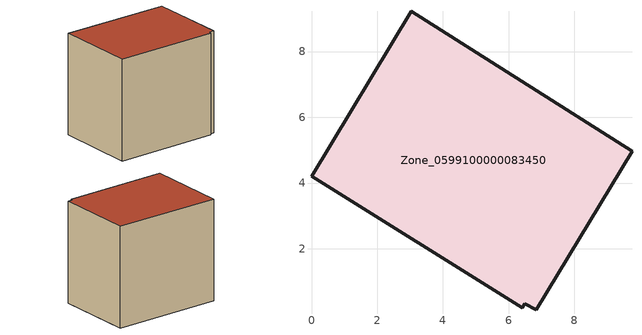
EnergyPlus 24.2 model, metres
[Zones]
Zone_0599100000083450
 floor ground (C_G): 6.49,0.33 6.4,0.21 0,4.2 3.04,9.22 9.75,4.97 6.83,0.15 z0
 wall outside (C_F): 9.75,4.97 3.04,9.22 0,4.2 6.4,0.21 6.49,0.33 6.83,0.15 9.75,4.97 z0:7.41
 roof outside (C_R): 6.83,0.15 9.75,4.97 3.04,9.22 0,4.2 6.4,0.21 6.49,0.33 z7.41
[BUILDING]
Pand.0599100000083450: North Axis=0; Terrain=City; Loads Convergence Tolerance Value=0.04; Temperature Convergence Tolerance Value=0.4; Solar Distribution=FullExterior; Maximum Number of Warmup Days=25; Minimum Number of Warmup Days=1
[Site:Location]
Rotterdam.The.Hague.AP_ZH_NLD Design_Conditions: Latitude=51.96; Longitude=4.45; Time Zone=1; Elevation=-4.5
[SITE:GROUNDTEMPERATURE:BUILDINGSURFACE]
18, 18, 18, 18, 18, 18, 18, 18, 18, 18, 18, 18
[MATERIAL] Thermal Absorptance=0.9; Solar Absorptance=0.7; Visible Absorptance=0.7
Name | Roughness | Thickness | Conductivity | Density | Specific Heat
G.TI.1946-1964 | MediumSmooth | 0.15 | 1 | 540 | 1210
F.TI.1946-1964 | Rough | 0.3 | 0.857143 | 1920 | 840
R.TI.1946-1964 | MediumRough | 0.2 | 0.277778 | 1500 | 1000
[CONSTRUCTION]
C_G: G.TI.1946-1964
C_F: F.TI.1946-1964
C_R: R.TI.1946-1964
[ZONE]
Zone_0599100000083450: Type=1; Multiplier=1; Ceiling Height=Autocalculate; Volume=Autocalculate; Floor Area=autocalculate; Part of Total Floor Area=Yes
[ZONEINFILTRATION:DESIGNFLOWRATE]
Infil_Zone_0599100000083450: Zone or ZoneList or Space or SpaceList=Zone_0599100000083450; Schedule=AlwaysOn; Design Flow Rate Calculation Method=Flow/Area; Flow Rate per Floor Area=0.003; Constant Term Coefficient=1; Temperature Term Coefficient=0; Velocity Term Coefficient=0; Velocity Squared Term Coefficient=0
[HVACTEMPLATE:ZONE:IDEALLOADSAIRSYSTEM]
Zone_0599100000083450: Maximum Heating Supply Air Temperature=50; Minimum Cooling Supply Air Temperature=13; Maximum Heating Supply Air Humidity Ratio=0.0156; Minimum Cooling Supply Air Humidity Ratio=0.0077; Heating Limit=NoLimit; Cooling Limit=NoLimit; Dehumidification Control Type=ConstantSensibleHeatRatio; Cooling Sensible Heat Ratio=0.7; Dehumidification Setpoint=60; Humidification Control Type=None; Humidification Setpoint=30; Outdoor Air Method=None; Outdoor Air Flow Rate per Person=0.00944; Outdoor Air Flow Rate per Zone Floor Area=0; Outdoor Air Flow Rate per Zone=0; Demand Controlled Ventilation Type=None; Outdoor Air Economizer Type=NoEconomizer; Heat Recovery Type=None; Sensible Heat Recovery Effectiveness=0.7; Latent Heat Recovery Effectiveness=0.65
[ZONECONTROL:THERMOSTAT]
ThermostatControl_Zone_0599100000083450: Zone or ZoneList=Zone_0599100000083450; Control Type Schedule=DualSetpointControlType; Control 1=Thermostat_Zone_0599100000083450; Temperature Difference Between Cutout And Setpoint=0
[THERMOSTATSETPOINT:DUALSETPOINT]
Thermostat_Zone_0599100000083450: Heating Setpoint Temperature Schedule=HeatingSetpoint_Zone_0599100000083450; Cooling Setpoint Temperature Schedule=CoolingSetpoint_Zone_0599100000083450
[SCHEDULE:COMPACT]
HeatingSetpoint_Zone_0599100000083450: Through: 12/31, For: AllDays, Until: 24:00, 21
CoolingSetpoint_Zone_0599100000083450: Through: 12/31, For: AllDays, Until: 24:00, 24
DualSetpointControlType: Through: 12/31, For: AllDays, Until: 24:00, 4
AlwaysOn: Through: 12/31, For: AllDays, Until: 24:00, 1
